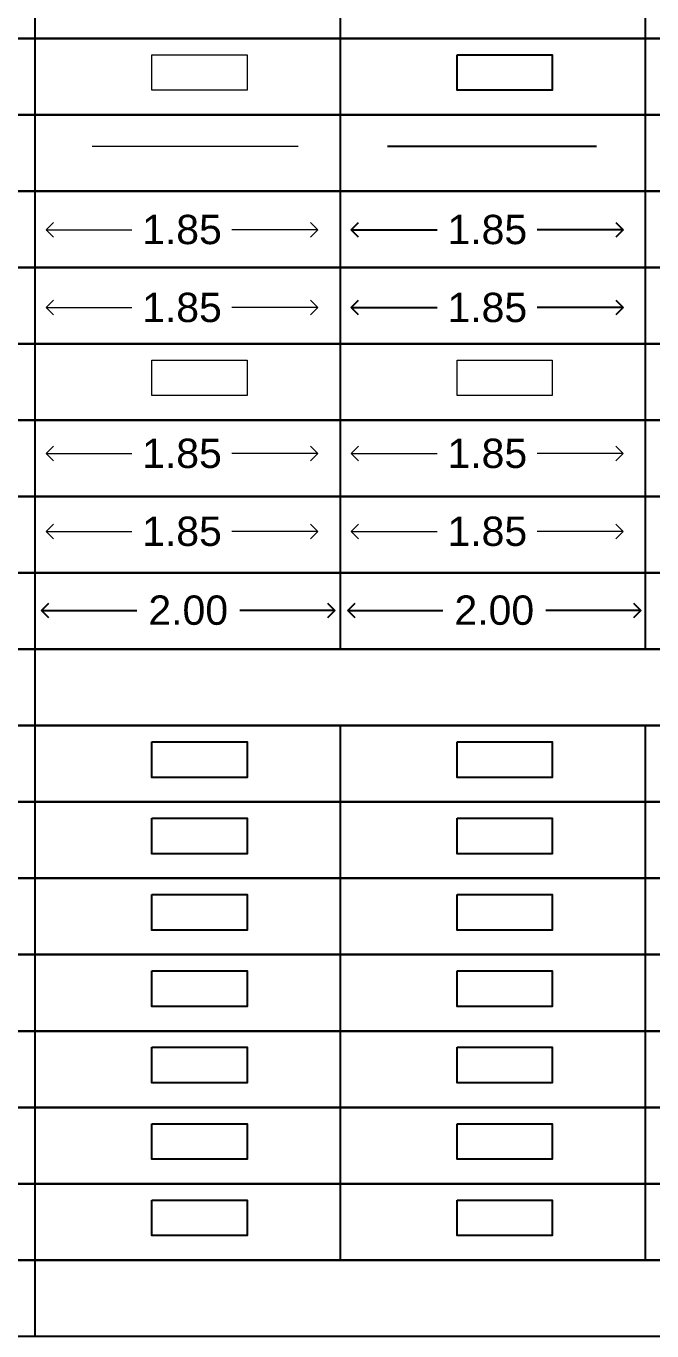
# Model space of a CAD drawing. Header units: millimetres. Extents: x -9481 to -9286, y 28694 to 28853.
# Drawn here: x -9455.66 to -9451.39, y 28789.23 to 28798.13 of the extents above; entities that cross this region are included whole.
import ezdxf

# ---------------------------------------------------------------- set-up
doc = ezdxf.new("R2010")
doc.units = ezdxf.units.MM
doc.header["$PDMODE"] = 34
doc.header["$PDSIZE"] = -15
doc.linetypes.add('CONTINULUS', pattern=[0])
for name, color, linetype in [('BLK_1_FLR_1_EXIT_WIDTH_STAIR', 7, 'Continuous'), ('BLK_1_FLR_1_UNITFA', 7, 'Continuous'), ('BLK_1_FLR_2_EXIT_WIDTH_STAIR', 7, 'Continuous'), ('BLK_1_FLR_2_UNITFA', 7, 'Continuous')]:
    doc.layers.add(name, color=color, linetype=linetype)
for name, color, linetype, lineweight in [('BLK_1_FLR_1_STAIR_1_FLIGHT_1', 7, 'Continuous', 0), ('BLK_1_FLR_1_STAIR_1_LANDING_1', 7, 'Continuous', 0), ('BLK_1_FLR_2_STAIR_1_LANDING_1', 7, 'Continuous', 0), ('PLAN', 7, 'Continuous', 40)]:
    doc.layers.add(name, color=color, linetype=linetype, lineweight=lineweight)
doc.layers.add('BLK_1_FLR_2_STAIR_1_FLIGHT_1', color=7, linetype='Continuous', plot=False)
doc.styles.add('Arial', font='arial.ttf', dxfattribs={"height": 0.2})
doc.styles.add('style2', font='arial.ttf', dxfattribs={"height": 0.3})
doc.dimstyles.new('INT DIM', dxfattribs={"dimtxt": 0.3, "dimasz": 0.1, "dimexe": 0.18, "dimexo": 0.0625, "dimgap": 0.09, "dimtad": 0, "dimzin": 0, "dimdsep": 46, "dimtxsty": 'style2', "dimblk": 'OPEN90', "dimcen": 0.09, "dimse1": 1, "dimse2": 1, "dimclrd": 250, "dimclrt": 256, "dimadec": 0, "dimazin": 0, "dimtfac": 1, "dimtofl": 0, "dimtmove": 0, "dimatfit": 3, "dimfxl": 1, "dimtolj": 1, "dimtzin": 0, "dimlwd": -1, "dimarcsym": 0})

# ---------------------------------------------------------------- blocks, each defined once
blk = doc.blocks.new('_Open90')
at = {"layer": 'PLAN', "color": 0, "lineweight": -2}
for p, q in [((0, 0), (-1, 0)), ((-0.5, 0.5), (0, 0)), ((0, 0), (-0.5, -0.5))]:
    blk.add_line(p, q, dxfattribs=at)
blk = doc.blocks.new('*D9')
at = {"layer": 'BLK_1_FLR_1_STAIR_1_FLIGHT_1', "color": 250}
for p, q in [((-9455.424631, 28796.737557), (-9454.939268, 28796.737557)), ((-9453.772306, 28796.737557), (-9454.257668, 28796.737557))]:
    blk.add_line(p, q, dxfattribs=at)
at = {"layer": 'Defpoints', "color": 0}
for p in [(-9455.524631, 28796.803627), (-9453.672306, 28796.822319), (-9453.672306, 28796.737557)]:
    blk.add_point(p, dxfattribs=at)
at = {"layer": 'BLK_1_FLR_1_STAIR_1_FLIGHT_1', "color": 250, "xscale": 0.1, "yscale": 0.1, "zscale": 0.1, "rotation": 180}
blk.add_blockref('_Open90', (-9455.524631, 28796.737557), dxfattribs=at)
at = {"layer": 'BLK_1_FLR_1_STAIR_1_FLIGHT_1', "color": 250, "xscale": 0.1, "yscale": 0.1, "zscale": 0.1}
blk.add_blockref('_Open90', (-9453.672306, 28796.737557), dxfattribs=at)
at = {"layer": 'BLK_1_FLR_1_STAIR_1_FLIGHT_1', "linetype": 'CONTINULUS', "ltscale": 0.05, "insert": (-9454.598468, 28796.737557), "char_height": 0.2, "attachment_point": 5, "style": 'Arial', "bg_fill": 3, "box_fill_scale": 1.1, "bg_fill_color": 256, "bg_fill_true_color": 13158600, "bg_fill_transparency": 0}
blk.add_mtext('\\A1;1.85', dxfattribs=at)
blk = doc.blocks.new('*D10')
at = {"layer": 'BLK_1_FLR_2_STAIR_1_FLIGHT_1', "color": 250}
for p, q in [((-9453.343871, 28796.737557), (-9452.85753, 28796.737557)), ((-9451.689589, 28796.737557), (-9452.17593, 28796.737557))]:
    blk.add_line(p, q, dxfattribs=at)
at = {"layer": 'Defpoints', "color": 0}
for p in [(-9453.443871, 28796.803627), (-9451.589589, 28796.822319), (-9451.589589, 28796.737557)]:
    blk.add_point(p, dxfattribs=at)
at = {"layer": 'BLK_1_FLR_2_STAIR_1_FLIGHT_1', "color": 250, "xscale": 0.1, "yscale": 0.1, "zscale": 0.1, "rotation": 180}
blk.add_blockref('_Open90', (-9453.443871, 28796.737557), dxfattribs=at)
at = {"layer": 'BLK_1_FLR_2_STAIR_1_FLIGHT_1', "color": 250, "xscale": 0.1, "yscale": 0.1, "zscale": 0.1}
blk.add_blockref('_Open90', (-9451.589589, 28796.737557), dxfattribs=at)
at = {"layer": 'BLK_1_FLR_2_STAIR_1_FLIGHT_1', "linetype": 'CONTINULUS', "ltscale": 0.05, "insert": (-9452.51673, 28796.737557), "char_height": 0.2, "attachment_point": 5, "style": 'Arial', "bg_fill": 3, "box_fill_scale": 1.1, "bg_fill_color": 256, "bg_fill_true_color": 13158600, "bg_fill_transparency": 0}
blk.add_mtext('\\A1;1.85', dxfattribs=at)
blk = doc.blocks.new('*D16')
at = {"layer": 'BLK_1_FLR_1_STAIR_1_FLIGHT_1', "color": 250}
for p, q in [((-9455.424631, 28796.206132), (-9454.939268, 28796.206132)), ((-9453.772306, 28796.206132), (-9454.257668, 28796.206132))]:
    blk.add_line(p, q, dxfattribs=at)
at = {"layer": 'Defpoints', "color": 0}
for p in [(-9455.524631, 28796.272202), (-9453.672306, 28796.290894), (-9453.672306, 28796.206132)]:
    blk.add_point(p, dxfattribs=at)
at = {"layer": 'BLK_1_FLR_1_STAIR_1_FLIGHT_1', "color": 250, "xscale": 0.1, "yscale": 0.1, "zscale": 0.1, "rotation": 180}
blk.add_blockref('_Open90', (-9455.524631, 28796.206132), dxfattribs=at)
at = {"layer": 'BLK_1_FLR_1_STAIR_1_FLIGHT_1', "color": 250, "xscale": 0.1, "yscale": 0.1, "zscale": 0.1}
blk.add_blockref('_Open90', (-9453.672306, 28796.206132), dxfattribs=at)
at = {"layer": 'BLK_1_FLR_1_STAIR_1_FLIGHT_1', "linetype": 'CONTINULUS', "ltscale": 0.05, "insert": (-9454.598468, 28796.206132), "char_height": 0.2, "attachment_point": 5, "style": 'Arial', "bg_fill": 3, "box_fill_scale": 1.1, "bg_fill_color": 256, "bg_fill_true_color": 13158600, "bg_fill_transparency": 0}
blk.add_mtext('\\A1;1.85', dxfattribs=at)
blk = doc.blocks.new('*D21')
at = {"layer": 'BLK_1_FLR_2_STAIR_1_FLIGHT_1', "color": 250}
for p, q in [((-9453.343871, 28796.206132), (-9452.85753, 28796.206132)), ((-9451.689589, 28796.206132), (-9452.17593, 28796.206132))]:
    blk.add_line(p, q, dxfattribs=at)
at = {"layer": 'Defpoints', "color": 0}
for p in [(-9453.443871, 28796.272202), (-9451.589589, 28796.290894), (-9451.589589, 28796.206132)]:
    blk.add_point(p, dxfattribs=at)
at = {"layer": 'BLK_1_FLR_2_STAIR_1_FLIGHT_1', "color": 250, "xscale": 0.1, "yscale": 0.1, "zscale": 0.1, "rotation": 180}
blk.add_blockref('_Open90', (-9453.443871, 28796.206132), dxfattribs=at)
at = {"layer": 'BLK_1_FLR_2_STAIR_1_FLIGHT_1', "color": 250, "xscale": 0.1, "yscale": 0.1, "zscale": 0.1}
blk.add_blockref('_Open90', (-9451.589589, 28796.206132), dxfattribs=at)
at = {"layer": 'BLK_1_FLR_2_STAIR_1_FLIGHT_1', "linetype": 'CONTINULUS', "ltscale": 0.05, "insert": (-9452.51673, 28796.206132), "char_height": 0.2, "attachment_point": 5, "style": 'Arial', "bg_fill": 3, "box_fill_scale": 1.1, "bg_fill_color": 256, "bg_fill_true_color": 13158600, "bg_fill_transparency": 0}
blk.add_mtext('\\A1;1.85', dxfattribs=at)
blk = doc.blocks.new('*D23')
at = {"layer": 'BLK_1_FLR_1_STAIR_1_LANDING_1', "color": 250}
for p, q in [((-9455.424631, 28795.211318), (-9454.939268, 28795.211318)), ((-9453.772306, 28795.211318), (-9454.257668, 28795.211318))]:
    blk.add_line(p, q, dxfattribs=at)
at = {"layer": 'Defpoints', "color": 0}
for p in [(-9455.524631, 28795.277387), (-9453.672306, 28795.29608), (-9453.672306, 28795.211318)]:
    blk.add_point(p, dxfattribs=at)
at = {"layer": 'BLK_1_FLR_1_STAIR_1_LANDING_1', "color": 250, "xscale": 0.1, "yscale": 0.1, "zscale": 0.1, "rotation": 180}
blk.add_blockref('_Open90', (-9455.524631, 28795.211318), dxfattribs=at)
at = {"layer": 'BLK_1_FLR_1_STAIR_1_LANDING_1', "color": 250, "xscale": 0.1, "yscale": 0.1, "zscale": 0.1}
blk.add_blockref('_Open90', (-9453.672306, 28795.211318), dxfattribs=at)
at = {"layer": 'BLK_1_FLR_1_STAIR_1_LANDING_1', "linetype": 'CONTINULUS', "ltscale": 0.05, "insert": (-9454.598468, 28795.211318), "char_height": 0.2, "attachment_point": 5, "style": 'Arial', "bg_fill": 3, "box_fill_scale": 1.1, "bg_fill_color": 256, "bg_fill_true_color": 13158600, "bg_fill_transparency": 0}
blk.add_mtext('\\A1;1.85', dxfattribs=at)
blk = doc.blocks.new('*D35')
at = {"layer": 'BLK_1_FLR_2_STAIR_1_LANDING_1', "color": 250}
for p, q in [((-9453.343871, 28795.211318), (-9452.85753, 28795.211318)), ((-9451.689589, 28795.211318), (-9452.17593, 28795.211318))]:
    blk.add_line(p, q, dxfattribs=at)
at = {"layer": 'Defpoints', "color": 0}
for p in [(-9453.443871, 28795.277387), (-9451.589589, 28795.29608), (-9451.589589, 28795.211318)]:
    blk.add_point(p, dxfattribs=at)
at = {"layer": 'BLK_1_FLR_2_STAIR_1_LANDING_1', "color": 250, "xscale": 0.1, "yscale": 0.1, "zscale": 0.1, "rotation": 180}
blk.add_blockref('_Open90', (-9453.443871, 28795.211318), dxfattribs=at)
at = {"layer": 'BLK_1_FLR_2_STAIR_1_LANDING_1', "color": 250, "xscale": 0.1, "yscale": 0.1, "zscale": 0.1}
blk.add_blockref('_Open90', (-9451.589589, 28795.211318), dxfattribs=at)
at = {"layer": 'BLK_1_FLR_2_STAIR_1_LANDING_1', "linetype": 'CONTINULUS', "ltscale": 0.05, "insert": (-9452.51673, 28795.211318), "char_height": 0.2, "attachment_point": 5, "style": 'Arial', "bg_fill": 3, "box_fill_scale": 1.1, "bg_fill_color": 256, "bg_fill_true_color": 13158600, "bg_fill_transparency": 0}
blk.add_mtext('\\A1;1.85', dxfattribs=at)
blk = doc.blocks.new('*D29')
at = {"layer": 'BLK_1_FLR_1_STAIR_1_LANDING_1', "color": 250}
for p, q in [((-9455.424631, 28794.679892), (-9454.939268, 28794.679892)), ((-9453.772306, 28794.679892), (-9454.257668, 28794.679892))]:
    blk.add_line(p, q, dxfattribs=at)
at = {"layer": 'Defpoints', "color": 0}
for p in [(-9455.524631, 28794.745962), (-9453.672306, 28794.764654), (-9453.672306, 28794.679892)]:
    blk.add_point(p, dxfattribs=at)
at = {"layer": 'BLK_1_FLR_1_STAIR_1_LANDING_1', "color": 250, "xscale": 0.1, "yscale": 0.1, "zscale": 0.1, "rotation": 180}
blk.add_blockref('_Open90', (-9455.524631, 28794.679892), dxfattribs=at)
at = {"layer": 'BLK_1_FLR_1_STAIR_1_LANDING_1', "color": 250, "xscale": 0.1, "yscale": 0.1, "zscale": 0.1}
blk.add_blockref('_Open90', (-9453.672306, 28794.679892), dxfattribs=at)
at = {"layer": 'BLK_1_FLR_1_STAIR_1_LANDING_1', "linetype": 'CONTINULUS', "ltscale": 0.05, "insert": (-9454.598468, 28794.679892), "char_height": 0.2, "attachment_point": 5, "style": 'Arial', "bg_fill": 3, "box_fill_scale": 1.1, "bg_fill_color": 256, "bg_fill_true_color": 13158600, "bg_fill_transparency": 0}
blk.add_mtext('\\A1;1.85', dxfattribs=at)
blk = doc.blocks.new('*D30')
at = {"layer": 'BLK_1_FLR_2_STAIR_1_LANDING_1', "color": 250}
for p, q in [((-9453.343871, 28794.679892), (-9452.85753, 28794.679892)), ((-9451.689589, 28794.679892), (-9452.17593, 28794.679892))]:
    blk.add_line(p, q, dxfattribs=at)
at = {"layer": 'Defpoints', "color": 0}
for p in [(-9453.443871, 28794.745962), (-9451.589589, 28794.764654), (-9451.589589, 28794.679892)]:
    blk.add_point(p, dxfattribs=at)
at = {"layer": 'BLK_1_FLR_2_STAIR_1_LANDING_1', "color": 250, "xscale": 0.1, "yscale": 0.1, "zscale": 0.1, "rotation": 180}
blk.add_blockref('_Open90', (-9453.443871, 28794.679892), dxfattribs=at)
at = {"layer": 'BLK_1_FLR_2_STAIR_1_LANDING_1', "color": 250, "xscale": 0.1, "yscale": 0.1, "zscale": 0.1}
blk.add_blockref('_Open90', (-9451.589589, 28794.679892), dxfattribs=at)
at = {"layer": 'BLK_1_FLR_2_STAIR_1_LANDING_1', "linetype": 'CONTINULUS', "ltscale": 0.05, "insert": (-9452.51673, 28794.679892), "char_height": 0.2, "attachment_point": 5, "style": 'Arial', "bg_fill": 3, "box_fill_scale": 1.1, "bg_fill_color": 256, "bg_fill_true_color": 13158600, "bg_fill_transparency": 0}
blk.add_mtext('\\A1;1.85', dxfattribs=at)
blk = doc.blocks.new('*D38')
at = {"layer": 'BLK_1_FLR_1_EXIT_WIDTH_STAIR', "color": 250, "ltscale": 0.05}
for p, q in [((-9455.455201, 28794.142125), (-9454.906413, 28794.142125)), ((-9453.656026, 28794.142125), (-9454.204813, 28794.142125))]:
    blk.add_line(p, q, dxfattribs=at)
at = {"layer": 'Defpoints', "color": 0}
for p in [(-9455.555201, 28794.302536), (-9453.556026, 28794.302536), (-9453.556026, 28794.142125)]:
    blk.add_point(p, dxfattribs=at)
at = {"layer": 'BLK_1_FLR_1_EXIT_WIDTH_STAIR', "color": 250, "xscale": 0.1, "yscale": 0.1, "zscale": 0.1, "rotation": 180}
blk.add_blockref('_Open90', (-9455.555201, 28794.142125), dxfattribs=at)
at = {"layer": 'BLK_1_FLR_1_EXIT_WIDTH_STAIR', "color": 250, "xscale": 0.1, "yscale": 0.1, "zscale": 0.1}
blk.add_blockref('_Open90', (-9453.556026, 28794.142125), dxfattribs=at)
at = {"layer": 'BLK_1_FLR_1_EXIT_WIDTH_STAIR', "linetype": 'CONTINULUS', "ltscale": 0.05, "insert": (-9454.555613, 28794.142125), "char_height": 0.2, "attachment_point": 5, "style": 'Arial', "bg_fill": 3, "box_fill_scale": 1.1, "bg_fill_color": 256, "bg_fill_true_color": 13158600, "bg_fill_transparency": 0}
blk.add_mtext('\\A1;2.00', dxfattribs=at)
blk = doc.blocks.new('*D39')
at = {"layer": 'BLK_1_FLR_2_EXIT_WIDTH_STAIR', "color": 250, "ltscale": 0.05}
for p, q in [((-9453.368518, 28794.142125), (-9452.81973, 28794.142125)), ((-9451.569343, 28794.142125), (-9452.11813, 28794.142125))]:
    blk.add_line(p, q, dxfattribs=at)
at = {"layer": 'Defpoints', "color": 0}
for p in [(-9453.468518, 28794.302536), (-9451.469343, 28794.302536), (-9451.469343, 28794.142125)]:
    blk.add_point(p, dxfattribs=at)
at = {"layer": 'BLK_1_FLR_2_EXIT_WIDTH_STAIR', "color": 250, "xscale": 0.1, "yscale": 0.1, "zscale": 0.1, "rotation": 180}
blk.add_blockref('_Open90', (-9453.468518, 28794.142125), dxfattribs=at)
at = {"layer": 'BLK_1_FLR_2_EXIT_WIDTH_STAIR', "color": 250, "xscale": 0.1, "yscale": 0.1, "zscale": 0.1}
blk.add_blockref('_Open90', (-9451.469343, 28794.142125), dxfattribs=at)
at = {"layer": 'BLK_1_FLR_2_EXIT_WIDTH_STAIR', "linetype": 'CONTINULUS', "ltscale": 0.05, "insert": (-9452.46893, 28794.142125), "char_height": 0.2, "attachment_point": 5, "style": 'Arial', "bg_fill": 3, "box_fill_scale": 1.1, "bg_fill_color": 256, "bg_fill_true_color": 13158600, "bg_fill_transparency": 0}
blk.add_mtext('\\A1;2.00', dxfattribs=at)

msp = doc.modelspace()

# ---------------------------------------------------------------- linework, layer by layer
for p, q in [((-9455.60159, 28798.562764), (-9455.60159, 28798.042117)), ((-9453.52083, 28798.562764), (-9453.52083, 28798.042117)), ((-9451.440064, 28798.562764), (-9451.440064, 28798.042117)), ((-9455.60159, 28798.042117), (-9455.60159, 28797.52147)), ((-9453.52083, 28798.042117), (-9453.52083, 28797.52147)), ((-9451.440064, 28798.042117), (-9451.440064, 28797.52147)), ((-9455.60159, 28797.52147), (-9455.60159, 28797.000823)), ((-9453.52083, 28797.52147), (-9453.52083, 28797.000823)), ((-9451.440064, 28797.52147), (-9451.440064, 28797.000823)), ((-9455.60159, 28797.000823), (-9455.60159, 28796.480176)), ((-9453.52083, 28797.000823), (-9453.52083, 28796.480176)), ((-9451.440064, 28797.000823), (-9451.440064, 28796.480176)), ((-9455.60159, 28796.480176), (-9455.60159, 28795.959529)), ((-9453.52083, 28796.480176), (-9453.52083, 28795.959529)), ((-9451.440064, 28796.480176), (-9451.440064, 28795.959529)), ((-9455.60159, 28795.959529), (-9455.60159, 28795.438882)), ((-9453.52083, 28795.959529), (-9453.52083, 28795.438882)), ((-9451.440064, 28795.959529), (-9451.440064, 28795.438882)), ((-9455.60159, 28795.438882), (-9455.60159, 28794.918235)), ((-9453.52083, 28795.438882), (-9453.52083, 28794.918235)), ((-9451.440064, 28795.438882), (-9451.440064, 28794.918235)), ((-9455.60159, 28794.918235), (-9455.60159, 28794.397588)), ((-9453.52083, 28794.918235), (-9453.52083, 28794.397588)), ((-9451.440064, 28794.918235), (-9451.440064, 28794.397588)), ((-9455.60159, 28794.397588), (-9455.60159, 28793.876941)), ((-9453.52083, 28794.397588), (-9453.52083, 28793.876941)), ((-9451.440064, 28794.397588), (-9451.440064, 28793.876941)), ((-9455.60159, 28793.876941), (-9455.60159, 28793.356294)), ((-9455.60159, 28793.356294), (-9455.60159, 28792.835648)), ((-9453.52083, 28793.356294), (-9453.52083, 28792.835648)), ((-9451.440064, 28793.356294), (-9451.440064, 28792.835648)), ((-9455.60159, 28792.835648), (-9455.60159, 28792.315001)), ((-9453.52083, 28792.835648), (-9453.52083, 28792.315001)), ((-9451.440064, 28792.835648), (-9451.440064, 28792.315001)), ((-9455.60159, 28792.315001), (-9455.60159, 28791.794354)), ((-9453.52083, 28792.315001), (-9453.52083, 28791.794354)), ((-9451.440064, 28792.315001), (-9451.440064, 28791.794354)), ((-9455.60159, 28791.794354), (-9455.60159, 28791.273707)), ((-9453.52083, 28791.794354), (-9453.52083, 28791.273707)), ((-9451.440064, 28791.794354), (-9451.440064, 28791.273707)), ((-9455.60159, 28791.273707), (-9455.60159, 28790.75306)), ((-9453.52083, 28791.273707), (-9453.52083, 28790.75306)), ((-9451.440064, 28791.273707), (-9451.440064, 28790.75306)), ((-9455.60159, 28790.75306), (-9455.60159, 28790.232413)), ((-9453.52083, 28790.75306), (-9453.52083, 28790.232413)), ((-9451.440064, 28790.75306), (-9451.440064, 28790.232413)), ((-9455.60159, 28790.232413), (-9455.60159, 28789.711766)), ((-9453.52083, 28790.232413), (-9453.52083, 28789.711766)), ((-9451.440064, 28790.232413), (-9451.440064, 28789.711766)), ((-9455.60159, 28789.711766), (-9455.60159, 28789.191119))]:
    msp.add_line(p, q)
for points in [[(-9481.2579, 28798.042117), (-9481.2579, 28798.562764), (-9442.229952, 28798.562764), (-9442.229952, 28798.042117), (-9470.864214, 28798.042117)], [(-9461.731845, 28798.042117), (-9442.229952, 28798.042117), (-9442.229952, 28797.52147), (-9461.731845, 28797.52147)], [(-9461.731845, 28797.52147), (-9442.229952, 28797.52147), (-9442.229952, 28797.000823), (-9461.731845, 28797.000823)], [(-9461.731845, 28797.000823), (-9442.229952, 28797.000823), (-9442.229952, 28796.480176), (-9461.731845, 28796.480176)], [(-9461.731845, 28796.480176), (-9442.229952, 28796.480176), (-9442.229952, 28795.959529), (-9470.864214, 28795.959529)], [(-9470.864214, 28795.959529), (-9442.229952, 28795.959529), (-9442.229952, 28795.438882), (-9461.731845, 28795.438882)], [(-9461.731845, 28795.438882), (-9442.229952, 28795.438882), (-9442.229952, 28794.918235), (-9461.731845, 28794.918235)], [(-9461.731845, 28794.918235), (-9442.229952, 28794.918235), (-9442.229952, 28794.397588), (-9481.2579, 28794.397588), (-9481.2579, 28794.918235)], [(-9481.2579, 28789.711766), (-9481.2579, 28793.356294), (-9442.229952, 28793.356294), (-9442.229952, 28792.835648), (-9461.731845, 28792.835648)], [(-9461.731845, 28792.835648), (-9442.229952, 28792.835648), (-9442.229952, 28792.315001), (-9461.731845, 28792.315001)], [(-9461.731845, 28792.315001), (-9442.229952, 28792.315001), (-9442.229952, 28791.794354), (-9461.731845, 28791.794354)], [(-9461.731845, 28791.794354), (-9442.229952, 28791.794354), (-9442.229952, 28791.273707), (-9461.731845, 28791.273707)], [(-9461.731845, 28791.273707), (-9442.229952, 28791.273707), (-9442.229952, 28790.75306), (-9461.731845, 28790.75306)], [(-9461.731845, 28790.75306), (-9442.229952, 28790.75306), (-9442.229952, 28790.232413), (-9461.731845, 28790.232413)], [(-9461.731845, 28790.232413), (-9442.229952, 28790.232413), (-9442.229952, 28789.711766), (-9481.2579, 28789.711766)]]:
    msp.add_lwpolyline(points)
for points in [[(-9481.2579, 28794.397588), (-9442.229952, 28794.397588), (-9442.229952, 28793.876941), (-9481.2579, 28793.876941), (-9481.2579, 28794.397588)], [(-9481.2579, 28793.876941), (-9442.229952, 28793.876941), (-9442.229952, 28793.356294), (-9481.2579, 28793.356294), (-9481.2579, 28793.876941)], [(-9481.2579, 28789.711766), (-9442.229952, 28789.711766), (-9442.229952, 28789.191119), (-9481.2579, 28789.191119), (-9481.2579, 28789.711766)]]:
    msp.add_lwpolyline(points, close=True)
at = {"layer": 'BLK_1_FLR_1_STAIR_1_FLIGHT_1', "color": 3}
msp.add_line((-9455.210883, 28797.306139), (-9453.806856, 28797.306139), dxfattribs=at)
at = {"layer": 'BLK_1_FLR_1_STAIR_1_FLIGHT_1'}
msp.add_lwpolyline([(-9454.803507, 28797.930989), (-9454.154325, 28797.930989), (-9454.154325, 28797.688839), (-9454.803507, 28797.688839)], close=True, dxfattribs=at)
at = {"layer": 'BLK_1_FLR_1_STAIR_1_LANDING_1'}
msp.add_lwpolyline([(-9454.803507, 28795.848401), (-9454.154325, 28795.848401), (-9454.154325, 28795.606252), (-9454.803507, 28795.606252)], close=True, dxfattribs=at)
at = {"layer": 'BLK_1_FLR_1_UNITFA', "color": 1}
msp.add_lwpolyline([(-9454.803507, 28793.245166), (-9454.154325, 28793.245166), (-9454.154325, 28793.003017), (-9454.803507, 28793.003017)], close=True, dxfattribs=at)
at = {"layer": 'BLK_1_FLR_1_UNITFA', "color": 2}
msp.add_lwpolyline([(-9454.803507, 28792.724519), (-9454.154325, 28792.724519), (-9454.154325, 28792.48237), (-9454.803507, 28792.48237)], close=True, dxfattribs=at)
at = {"layer": 'BLK_1_FLR_1_UNITFA', "color": 3}
msp.add_lwpolyline([(-9454.803507, 28792.203873), (-9454.154325, 28792.203873), (-9454.154325, 28791.961723), (-9454.803507, 28791.961723)], close=True, dxfattribs=at)
at = {"layer": 'BLK_1_FLR_1_UNITFA', "color": 4}
msp.add_lwpolyline([(-9454.803507, 28791.683226), (-9454.154325, 28791.683226), (-9454.154325, 28791.441076), (-9454.803507, 28791.441076)], close=True, dxfattribs=at)
at = {"layer": 'BLK_1_FLR_1_UNITFA', "color": 5}
msp.add_lwpolyline([(-9454.803507, 28791.162579), (-9454.154325, 28791.162579), (-9454.154325, 28790.92043), (-9454.803507, 28790.92043)], close=True, dxfattribs=at)
at = {"layer": 'BLK_1_FLR_1_UNITFA', "color": 6}
msp.add_lwpolyline([(-9454.803507, 28790.641932), (-9454.154325, 28790.641932), (-9454.154325, 28790.399783), (-9454.803507, 28790.399783)], close=True, dxfattribs=at)
at = {"layer": 'BLK_1_FLR_1_UNITFA', "color": 8}
msp.add_lwpolyline([(-9454.803507, 28790.121285), (-9454.154325, 28790.121285), (-9454.154325, 28789.879136), (-9454.803507, 28789.879136)], close=True, dxfattribs=at)
at = {"layer": 'BLK_1_FLR_2_STAIR_1_FLIGHT_1', "color": 3}
msp.add_line((-9453.196332, 28797.306317), (-9451.772805, 28797.306317), dxfattribs=at)
at = {"layer": 'BLK_1_FLR_2_STAIR_1_FLIGHT_1', "linetype": 'CONTINULUS', "ltscale": 0.05}
msp.add_lwpolyline([(-9452.72274, 28797.930989), (-9452.073559, 28797.930989), (-9452.073559, 28797.688839), (-9452.72274, 28797.688839)], close=True, dxfattribs=at)
at = {"layer": 'BLK_1_FLR_2_STAIR_1_LANDING_1'}
msp.add_lwpolyline([(-9452.72274, 28795.848401), (-9452.073559, 28795.848401), (-9452.073559, 28795.606252), (-9452.72274, 28795.606252)], close=True, dxfattribs=at)
at = {"layer": 'BLK_1_FLR_2_UNITFA', "color": 1}
msp.add_lwpolyline([(-9452.72274, 28793.245166), (-9452.073559, 28793.245166), (-9452.073559, 28793.003017), (-9452.72274, 28793.003017)], close=True, dxfattribs=at)
at = {"layer": 'BLK_1_FLR_2_UNITFA', "color": 2}
msp.add_lwpolyline([(-9452.72274, 28792.724519), (-9452.073559, 28792.724519), (-9452.073559, 28792.48237), (-9452.72274, 28792.48237)], close=True, dxfattribs=at)
at = {"layer": 'BLK_1_FLR_2_UNITFA', "color": 3}
msp.add_lwpolyline([(-9452.72274, 28792.203873), (-9452.073559, 28792.203873), (-9452.073559, 28791.961723), (-9452.72274, 28791.961723)], close=True, dxfattribs=at)
at = {"layer": 'BLK_1_FLR_2_UNITFA', "color": 4}
msp.add_lwpolyline([(-9452.72274, 28791.683226), (-9452.073559, 28791.683226), (-9452.073559, 28791.441076), (-9452.72274, 28791.441076)], close=True, dxfattribs=at)
at = {"layer": 'BLK_1_FLR_2_UNITFA', "color": 5}
msp.add_lwpolyline([(-9452.72274, 28791.162579), (-9452.073559, 28791.162579), (-9452.073559, 28790.92043), (-9452.72274, 28790.92043)], close=True, dxfattribs=at)
at = {"layer": 'BLK_1_FLR_2_UNITFA', "color": 6}
msp.add_lwpolyline([(-9452.72274, 28790.641932), (-9452.073559, 28790.641932), (-9452.073559, 28790.399783), (-9452.72274, 28790.399783)], close=True, dxfattribs=at)
at = {"layer": 'BLK_1_FLR_2_UNITFA', "color": 8}
msp.add_lwpolyline([(-9452.72274, 28790.121285), (-9452.073559, 28790.121285), (-9452.073559, 28789.879136), (-9452.72274, 28789.879136)], close=True, dxfattribs=at)

# ---------------------------------------------------------------- next in the draw order: dimensions: what is measured, and where the dimension line sits
at = {"layer": 'BLK_1_FLR_1_EXIT_WIDTH_STAIR', "color": 7, "linetype": 'CONTINULUS', "ltscale": 0.05}
dim = msp.add_linear_dim(base=(-9453.556026, 28794.142125), p1=(-9455.555201, 28794.302536), p2=(-9453.556026, 28794.302536), dimstyle='INT DIM', override={"dimtxt": 0.2, "dimtxsty": 'Arial', "dimfxl": 0.125, "dimtfill": 1, "dimtfillclr": 7, "dimarcsym": 1}, dxfattribs=at)
dim.commit()
dim.dimension.update_dxf_attribs({"geometry": '*D38', "text_midpoint": (-9454.555613, 28794.142125)})
at = {"layer": 'BLK_1_FLR_1_STAIR_1_FLIGHT_1', "color": 2}
dim = msp.add_linear_dim(base=(-9453.672306, 28796.737557), p1=(-9455.524631, 28796.803627), p2=(-9453.672306, 28796.822319), dimstyle='INT DIM', override={"dimtxt": 0.2, "dimtxsty": 'Arial', "dimfxl": 0.125, "dimtfill": 1, "dimtfillclr": 7, "dimarcsym": 1}, dxfattribs=at)
dim.commit()
dim.dimension.update_dxf_attribs({"geometry": '*D9', "text_midpoint": (-9454.598468, 28796.737557)})
at = {"layer": 'BLK_1_FLR_1_STAIR_1_FLIGHT_1', "color": 1}
dim = msp.add_linear_dim(base=(-9453.672306, 28796.206132), p1=(-9455.524631, 28796.272202), p2=(-9453.672306, 28796.290894), dimstyle='INT DIM', override={"dimtxt": 0.2, "dimtxsty": 'Arial', "dimfxl": 0.125, "dimtfill": 1, "dimtfillclr": 7, "dimarcsym": 1}, dxfattribs=at)
dim.commit()
dim.dimension.update_dxf_attribs({"geometry": '*D16', "text_midpoint": (-9454.598468, 28796.206132)})
at = {"layer": 'BLK_1_FLR_1_STAIR_1_LANDING_1', "color": 2}
dim = msp.add_linear_dim(base=(-9453.672306, 28795.211318), p1=(-9455.524631, 28795.277387), p2=(-9453.672306, 28795.29608), dimstyle='INT DIM', override={"dimtxt": 0.2, "dimtxsty": 'Arial', "dimfxl": 0.125, "dimtfill": 1, "dimtfillclr": 7, "dimarcsym": 1}, dxfattribs=at)
dim.commit()
dim.dimension.update_dxf_attribs({"geometry": '*D23', "text_midpoint": (-9454.598468, 28795.211318)})
at = {"layer": 'BLK_1_FLR_1_STAIR_1_LANDING_1', "color": 1}
dim = msp.add_linear_dim(base=(-9453.672306, 28794.679892), p1=(-9455.524631, 28794.745962), p2=(-9453.672306, 28794.764654), dimstyle='INT DIM', override={"dimtxt": 0.2, "dimtxsty": 'Arial', "dimfxl": 0.125, "dimtfill": 1, "dimtfillclr": 7, "dimarcsym": 1}, dxfattribs=at)
dim.commit()
dim.dimension.update_dxf_attribs({"geometry": '*D29', "text_midpoint": (-9454.598468, 28794.679892)})
at = {"layer": 'BLK_1_FLR_2_EXIT_WIDTH_STAIR', "color": 7, "linetype": 'CONTINULUS', "ltscale": 0.05}
dim = msp.add_linear_dim(base=(-9451.469343, 28794.142125), p1=(-9453.468518, 28794.302536), p2=(-9451.469343, 28794.302536), dimstyle='INT DIM', override={"dimtxt": 0.2, "dimtxsty": 'Arial', "dimfxl": 0.125, "dimtfill": 1, "dimtfillclr": 7, "dimarcsym": 1}, dxfattribs=at)
dim.commit()
dim.dimension.update_dxf_attribs({"geometry": '*D39', "text_midpoint": (-9452.46893, 28794.142125)})
at = {"layer": 'BLK_1_FLR_2_STAIR_1_FLIGHT_1', "color": 2}
dim = msp.add_linear_dim(base=(-9451.589589, 28796.737557), p1=(-9453.443871, 28796.803627), p2=(-9451.589589, 28796.822319), dimstyle='INT DIM', override={"dimtxt": 0.2, "dimtxsty": 'Arial', "dimfxl": 0.125, "dimtfill": 1, "dimtfillclr": 7, "dimarcsym": 1}, dxfattribs=at)
dim.commit()
dim.dimension.update_dxf_attribs({"geometry": '*D10', "text_midpoint": (-9452.51673, 28796.737557)})
at = {"layer": 'BLK_1_FLR_2_STAIR_1_FLIGHT_1', "color": 1}
dim = msp.add_linear_dim(base=(-9451.589589, 28796.206132), p1=(-9453.443871, 28796.272202), p2=(-9451.589589, 28796.290894), dimstyle='INT DIM', override={"dimtxt": 0.2, "dimtxsty": 'Arial', "dimfxl": 0.125, "dimtfill": 1, "dimtfillclr": 7, "dimarcsym": 1}, dxfattribs=at)
dim.commit()
dim.dimension.update_dxf_attribs({"geometry": '*D21', "text_midpoint": (-9452.51673, 28796.206132)})
at = {"layer": 'BLK_1_FLR_2_STAIR_1_LANDING_1', "color": 2}
dim = msp.add_linear_dim(base=(-9451.589589, 28795.211318), p1=(-9453.443871, 28795.277387), p2=(-9451.589589, 28795.29608), dimstyle='INT DIM', override={"dimtxt": 0.2, "dimtxsty": 'Arial', "dimfxl": 0.125, "dimtfill": 1, "dimtfillclr": 7, "dimarcsym": 1}, dxfattribs=at)
dim.commit()
dim.dimension.update_dxf_attribs({"geometry": '*D35', "text_midpoint": (-9452.51673, 28795.211318)})
at = {"layer": 'BLK_1_FLR_2_STAIR_1_LANDING_1', "color": 1}
dim = msp.add_linear_dim(base=(-9451.589589, 28794.679892), p1=(-9453.443871, 28794.745962), p2=(-9451.589589, 28794.764654), dimstyle='INT DIM', override={"dimtxt": 0.2, "dimtxsty": 'Arial', "dimfxl": 0.125, "dimtfill": 1, "dimtfillclr": 7, "dimarcsym": 1}, dxfattribs=at)
dim.commit()
dim.dimension.update_dxf_attribs({"geometry": '*D30', "text_midpoint": (-9452.51673, 28794.679892)})

doc.saveas('drawing.dxf')
